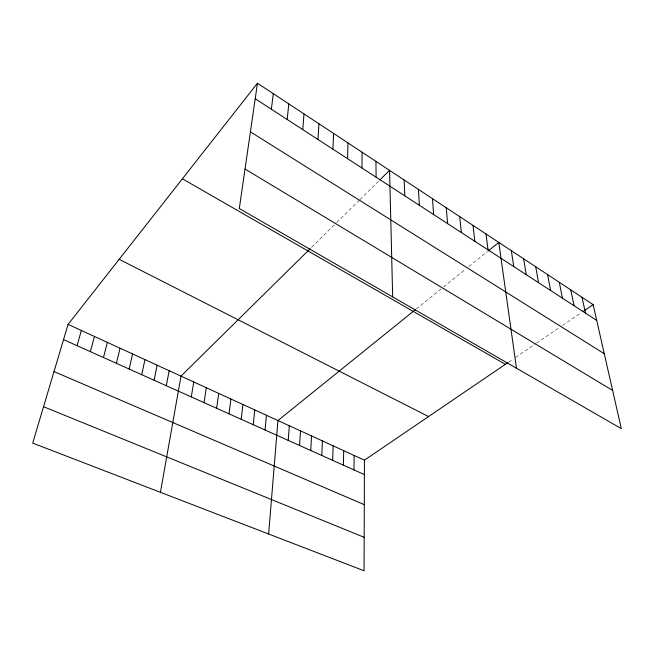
<?xml version="1.0" encoding="UTF-8"?>
<svg xmlns="http://www.w3.org/2000/svg" width="654" height="654" viewBox="0 0 654 654"><rect width="100%" height="100%" fill="white"/><g stroke="black" fill="none" stroke-linecap="round" stroke-linejoin="round"><path stroke-width="0.49" stroke-dasharray="3.27 2.45" d="M311.525 247.351L334.611 224.575M336.72 222.499L359.201 200.32M359.904 199.625L378.47 181.305M416.279 308.95L442.75 287.596M443.543 286.951L464.888 269.734M468.828 266.554L487.222 251.725M508.51 362.185L513.21 358.989M515.565 357.386L535.765 343.652M536.582 343.097L558.483 328.194M562.522 325.455L581.332 312.653"/><path stroke-width="0.98" d="M507.725 362.725L364.45 460.171L364.057 570.779L32.7 443.101L68.073 324.392L257.455 83.221L593.129 304.633L621.3 428.632L239.307 208.528L257.455 83.221M361.973 168.037L362.095 152.243M353.969 469.907L354.149 455.454M343.391 465.158L343.71 450.671M347.585 158.701L347.977 142.932M332.673 460.351L333.123 445.824M321.801 455.47L322.397 440.902M332.919 149.177L333.597 133.441M310.773 450.524L311.517 435.916M317.975 139.482L318.939 123.778M299.589 445.505L300.48 430.863M288.242 440.42L289.289 425.738M302.745 129.59L304.012 113.927M268.639 534.007L277.942 420.538L415.519 309.563M265.066 430.013L266.431 415.265M287.212 119.502L288.79 103.888M253.221 424.699L254.758 409.919M241.203 419.312L242.912 404.491M271.369 109.218L273.274 93.653M229.006 413.835L230.895 398.981M216.621 408.284L218.698 393.397M204.056 402.643L206.312 387.724M191.303 396.921L193.756 381.969M160.443 492.323L181.003 376.124L310.086 248.773M166.312 385.713L169.149 370.695M154.107 380.236L157.132 365.194M141.722 374.677L144.951 359.61M129.157 369.044L132.59 353.945M116.42 363.33L120.058 348.206M103.487 357.525L107.346 342.377M90.366 351.639L94.446 336.467M77.058 345.664L81.358 330.474M379.851 179.94L389.563 170.359L392.678 296.9M487.99 251.103L498.781 242.397L516.472 368.227M583.016 311.508L593.129 304.633M43.548 406.706L364.18 537.318M54.012 371.595L364.294 504.659M63.544 339.606L364.401 474.583M68.073 324.392L364.45 460.171M119.167 259.319L428.558 416.565M182.392 178.804L505.37 364.319M245.029 169.043L612.618 390.438M250.417 131.855L604.28 353.732M255.207 98.729L596.718 320.427M582.044 297.317L585.485 313.135M570.762 289.877L574.057 305.712M559.293 282.315L562.424 298.167M547.611 274.606L550.578 290.474M535.732 266.775L538.52 282.651M523.633 258.796L526.249 274.68M511.322 250.67L513.75 266.57M486.004 233.977L488.039 249.877M472.997 225.393L474.829 241.301M459.746 216.654L461.356 232.554M446.241 207.743L447.622 223.643M432.474 198.669L433.627 214.553M418.446 189.415L419.353 205.291M404.147 179.981L404.801 195.84M375.952 161.383L376.091 177.201"/></g></svg>
